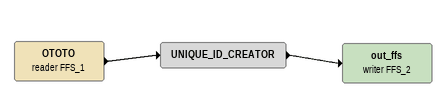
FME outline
OTOTO (reader FFS_1)
    -> UNIQUE_ID_CREATOR
UNIQUE_ID_CREATOR
    -> out_ffs (writer FFS_2)
out_ffs (writer FFS_2)
